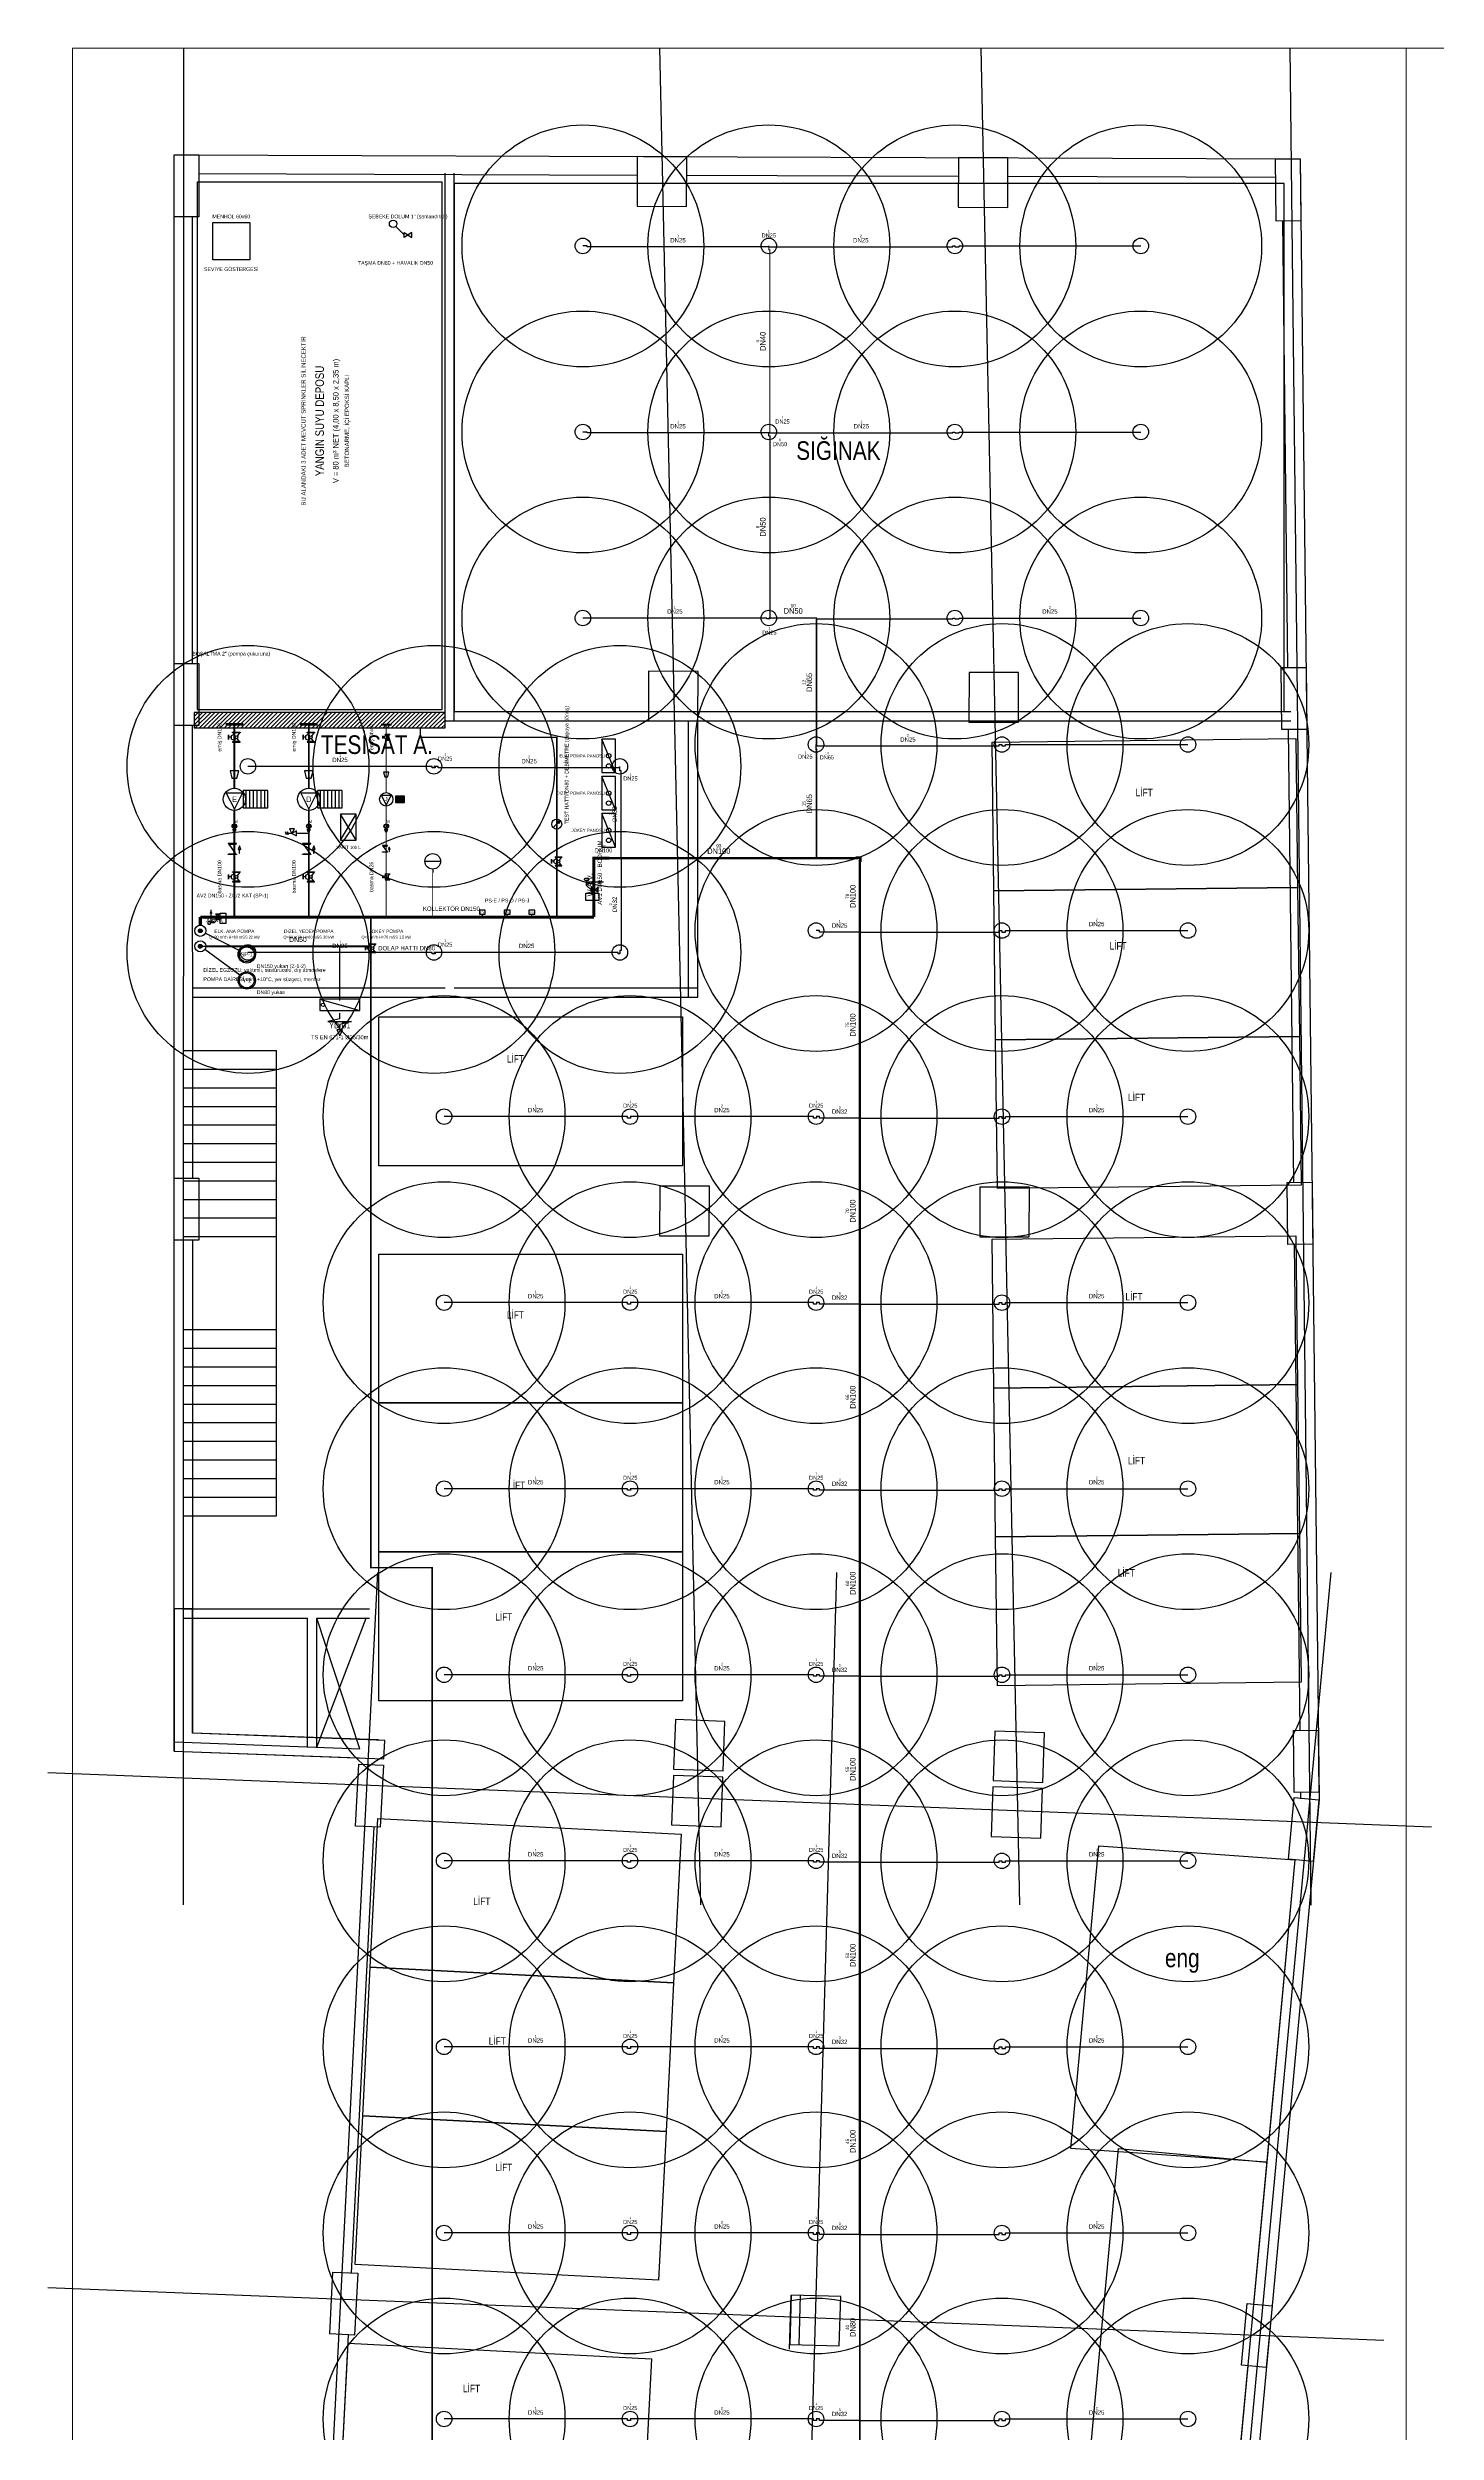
# Model space of a CAD drawing. Header units: centimetres. Extents: x 247996 to 315152, y -468471 to -440326.
# Drawn here: x 247999 to 250239, y -454493 to -450648 of the extents above; entities that cross this region are included whole.
import ezdxf
from ezdxf.enums import TextEntityAlignment as Align

# ---------------------------------------------------------------- set-up
doc = ezdxf.new("R2010")
doc.units = ezdxf.units.CM
doc.layers.add('SCOTT-ANTED', color=144, linetype='CONTINUOUS', lineweight=0)
for name, color, linetype in [('SCOTT-MIM-BODRUM-GUNCEL', 8, 'Continuous'), ('SCOTT-MTY-SPRINKLER', 15, 'Continuous'), ('SCOTT-MTY-SPRINKLER-BORU', 140, 'Continuous'), ('SCOTT-MTY-SPRINKLER-CAP', 141, 'Continuous'), ('SCOTT-MTY-SPRINKLER-KORUMA', 8, 'Continuous'), ('SCOTT-MTY-YANGIN-DEPO', 4, 'Continuous'), ('SCOTT-MTY-YANGIN-DOLAP', 1, 'Continuous'), ('SCOTT-MTY-YANGIN-DOLAP-BORU', 1, 'Continuous'), ('SCOTT-MTY-YANGIN-KOLON', 6, 'Continuous'), ('SCOTT-MTY-YANGIN-NOT', 1, 'Continuous'), ('SCOTT-MTY-YANGIN-POMPA', 30, 'Continuous'), ('SCOTT-MTY-YANGIN-TARAMA', 8, 'Continuous'), ('SCOTT-MTY-YANGIN-VANA', 1, 'Continuous')]:
    doc.layers.add(name, color=color, linetype=linetype)
doc.styles.add('ROTAS', font='arial.ttf')

# ---------------------------------------------------------------- blocks, each defined once
blk = doc.blocks.new('ASL-SPR-UP')
blk.add_circle((0, 0), 12.5)
blk = doc.blocks.new('Y-KOLON')
blk.add_hatch(color=7).paths.add_polyline_path([(3, 0), (2.8, 1.1), (2.1, 2.1), (1.1, 2.8), (0, 3), (-1.1, 2.8), (-2.1, 2.1), (-2.8, 1.1), (-3, 0), (-2.8, -1.1), (-2.1, -2.1), (-1.1, -2.8), (0, -3), (1.1, -2.8), (2.1, -2.1), (2.8, -1.1)])
for radius in [9, 3]:
    blk.add_circle((0, 0), radius)
blk = doc.blocks.new('ASL-YD-PLAN')
for p, q in [((-21.2, 7.3), (0, 12.3)), ((21.2, 7.3), (-21.2, 7.3)), ((0, 32.8), (-5, 22)), ((-5, 22), (5, 22)), ((5, 22), (0, 32.8)), ((0, 22), (0, 12.3)), ((0, 2.3), (21.2, 7.3)), ((0, 2.3), (0, -7.8)), ((36, -32.8), (-36, -12.8)), ((30, -22.8), (30, -22.8))]:
    blk.add_line(p, q)
for points in [[(-36, -12.8), (-36, -32.8), (36, -32.8), (36, -12.8), (-36, -12.8)], [(36, -32.8), (-36, -12.8), (-36, -32.8), (36, -32.8)]]:
    blk.add_lwpolyline(points)
blk.add_circle((30, -22.8), 3.25)
blk = doc.blocks.new('Y-SAMANDIRA')
blk.add_line((6, 0), (20, -14))
blk.add_lwpolyline([(-6, -4), (6, 4), (6, -4), (-6, 4)], close=True)
blk.add_circle((24, -18), 6)
blk = doc.blocks.new('Y-VORTEX')
for p, q in [((-14, 2), (14, 2)), ((-14, 0), (14, 0))]:
    blk.add_line(p, q)
blk = doc.blocks.new('ASL-OSY')
for p, q in [((-4.4, -4.6), (-17.1, 4.1)), ((-17.1, -20.2), (-17.1, 4.1)), ((-6.9, 12), (-10.8, -0.2)), ((-6.9, 12), (7.1, 12)), ((4.6, -4.5), (17.1, 4.1)), ((7.1, 12), (12.1, 0.7)), ((17.1, -20.2), (17.1, 4.1)), ((-17.1, -20.2), (-4.4, -11.4)), ((17.1, -20.2), (4.6, -11.5))]:
    blk.add_line(p, q)
for points in [[(-18.2, 7), (-20, 7), (-20, -23), (-18.2, -23), (-18.2, 7)], [(0.1, 23), (9.8, 23), (-9.1, 23), (0.1, 23)], [(0.1, 12), (0.1, 23)], [(18.2, 7), (20, 7), (20, -23), (18.2, -23), (18.2, 7)]]:
    blk.add_lwpolyline(points)
blk.add_circle((0.1, -8), 5.68)
blk = doc.blocks.new('Y-RED')
blk.add_lwpolyline([(-6, -7), (6, -4), (6, 4), (-6, 7)], close=True)
blk = doc.blocks.new('Y-POMPA')
blk.add_lwpolyline([(-10, -13), (16, 0), (-10, 13)], close=True)
blk.add_circle((0, 0), 18)
blk = doc.blocks.new('Y-MOTOR')
for p, q in [((-15, -14), (-15, 14)), ((-9, -14), (-9, 14)), ((-3, -14), (-3, 14)), ((3, -14), (3, 14)), ((9, -14), (9, 14)), ((15, -14), (15, 14))]:
    blk.add_line(p, q)
blk.add_lwpolyline([(-20, -14), (20, -14), (20, 14), (-20, 14)], close=True)
blk = doc.blocks.new('ASL-CEK')
for p, q in [((-17.1, -19.8), (-17.1, 4.5)), ((17.1, -19.8), (17.1, 4.5))]:
    blk.add_line(p, q)
for points in [[(-18.2, 7.4), (-20, 7.4), (-20, -22.6), (-18.2, -22.6), (-18.2, 7.4)], [(-17.1, -19.8), (17.1, 4.5)], [(-10.8, 17.8), (2.2, 13), (-0.3, 16.8), (14.7, 16.8), (14.7, 18.8), (-0.3, 18.8), (2.2, 22.6), (-10.8, 17.8)], [(18.2, 7.4), (20, 7.4), (20, -22.6), (18.2, -22.6), (18.2, 7.4)]]:
    blk.add_lwpolyline(points)
blk = doc.blocks.new('ASL-MANO')
for p, q in [((-9, 5), (-7, 5)), ((-8, 10), (-6, 9)), ((-8, 1), (-6, 2)), ((-4, 13), (-3, 11)), ((0, 12), (0, 14)), ((0, 6), (7, 9)), ((1, 4), (7, 9)), ((4, 11), (4, 13)), ((6, 9), (8, 10)), ((6, 2), (8, 1)), ((7, 5), (9, 5)), ((-7, -11), (-6, -10)), ((-7, -15), (-7, -11)), ((-7, -15), (-6, -16)), ((-6, -10), (6, -10)), ((-6, -16), (6, -16)), ((-6, -16), (6, -16)), ((-5, -21), (5, -21)), ((-4, -15), (-4, -11)), ((-4, -16), (4, -16)), ((-4, -21), (-4, -16)), ((-3, -10), (-3, -6)), ((3, -10), (3, -6)), ((4, -15), (4, -11)), ((4, -21), (4, -16)), ((6, -10), (7, -11)), ((6, -16), (7, -15)), ((7, -15), (7, -11))]:
    blk.add_line(p, q)
for points in [[(0, 6), (-1, 6), (-1, 6), (-1, 6), (-1, 6), (-1, 6), (-1, 5), (-1, 5), (-1, 5), (-1, 5), (-1, 4), (-1, 4), (0, 4), (0, 4), (0, 4), (0, 4), (1, 4), (1, 4)], [(-4, -11), (-5, -10), (-5, -10), (-5, -10), (-6, -10), (-6, -10)], [(-6, -16), (-6, -16), (-5, -16), (-5, -16), (-5, -15), (-4, -15)], [(4, -11), (2, -10), (0, -10), (-2, -10), (-4, -11)], [(-4, -15), (-2, -16), (0, -16), (2, -16), (4, -15)], [(6, -10), (6, -10), (5, -10), (5, -10), (5, -10), (4, -11)], [(4, -15), (5, -15), (5, -16), (5, -16), (6, -16), (6, -16)]]:
    blk.add_lwpolyline(points)
for radius in [11.5, 9.67, 0.534]:
    blk.add_circle((0, 5), radius)
at = {"style": 'ROTAS'}
blk.add_text('M', height=15.6, dxfattribs=at).set_placement((-1, 21))
blk = doc.blocks.new('Y-EMNIYET')
blk.add_line((0, 9), (0, 16))
for points in [[(-5, 0), (5, 0), (0, 9)], [(0, 9), (9, 4), (9, 14)]]:
    blk.add_lwpolyline(points, close=True)
blk.add_lwpolyline([(-3, 16), (3, 18), (-3, 20), (3, 22)])
blk = doc.blocks.new('Y-MTANK')
for p, q in [((-14, 0), (14, 0)), ((0, -14), (0, -20))]:
    blk.add_line(p, q)
blk.add_circle((0, 0), 14)
blk = doc.blocks.new('Y-PS')
blk.add_line((0, 0), (0, 6))
blk.add_lwpolyline([(-6, 6), (6, 6), (6, 14), (-6, 14)], close=True)
at = {"style": 'ROTAS'}
blk.add_text('PS', height=4, dxfattribs=at).set_placement((0, 10), align=Align.MIDDLE_CENTER)
blk = doc.blocks.new('Y-DEBI')
blk.add_line((-5, -5), (5, 5))
blk.add_lwpolyline([(5, 5), (1, 4), (4, 1)], close=True)
blk.add_circle((0, 0), 8)
blk = doc.blocks.new('ASL-WAV')
for p, q in [((-15, 13), (-6, 0)), ((-15, 13), (9, 13)), ((-3, 16), (22, 44)), ((0, 0), (9, 13)), ((22, 44), (45, 44)), ((45, 44), (45, -36)), ((45, 44), (53, 44)), ((-15, -21), (-7, -9)), ((-15, -21), (9, -21)), ((0, -9), (9, -21)), ((38, -29), (45, -44)), ((52, -29), (45, -44)), ((45, -44), (45, -57))]:
    blk.add_line(p, q)
for points in [[(-67, 49), (-24, 49), (-24, -30), (-67, -30), (-67, 49)], [(12, 14), (12, 16), (-18, 16), (-18, 14), (12, 14)], [(57, 57), (63, 57), (67, 53), (67, 35), (63, 31), (57, 31), (53, 35), (53, 53), (57, 57)], [(12, -22), (12, -24), (-18, -24), (-18, -22), (12, -22)]]:
    blk.add_lwpolyline(points)
for centre, radius in [((-3, -4), 5.68), ((37, 36), 8)]:
    blk.add_circle(centre, radius)
at = {"style": 'ROTAS'}
blk.add_text('W.A.V.', height=32, dxfattribs=at).set_placement((-43, 8))
blk = doc.blocks.new('Y-PANO')
blk.add_lwpolyline([(-30, 0), (30, 0), (30, 25), (-30, 25)], close=True)
blk.add_lwpolyline([(-30, 0), (30, 25)])
for centre in [(-18, 12.5), (0, 12.5)]:
    blk.add_circle(centre, 4)
blk = doc.blocks.new('Y-YAKIT')
for p, q in [((-30, -18), (30, 18)), ((-30, 18), (30, -18))]:
    blk.add_line(p, q)
blk.add_lwpolyline([(-30, -18), (30, -18), (30, 18), (-30, 18)], close=True)

msp = doc.modelspace()

# ---------------------------------------------------------------- hatches: boundary and pattern name
at = {"layer": 'SCOTT-MTY-YANGIN-TARAMA'}
h = msp.add_hatch(dxfattribs=at)
h.set_pattern_fill('ANSI31', scale=1.5)
h.paths.add_polyline_path([(248235, -451745), (248640, -451745), (248640, -451720), (248235, -451720)])

# ---------------------------------------------------------------- linework, layer by layer
at = {"layer": 'SCOTT-ANTED'}
for p, q in [((248038.8, -450649.1), (248038.8, -458149.1)), ((276712.4, -450649.1), (248038.8, -450649.1)), ((250190.3, -450649.1), (250190.3, -458149.1))]:
    msp.add_line(p, q, dxfattribs=at)
at = {"layer": 'SCOTT-MIM-BODRUM-GUNCEL'}
for p, q in [((248217.7, -450648.1), (248217.6, -453642.8)), ((248986, -450648.1), (249051.8, -453642.8)), ((249504.2, -450648.1), (249566.7, -453642.8)), ((250002.4, -450648.3), (250036.7, -453643)), ((248639.8, -451733.5), (248639.8, -450850.2)), ((248654.8, -451733.5), (248654.8, -450850.3)), ((248639.8, -451733.5), (250004.4, -451733.5)), ((248654.8, -451718.5), (250004.3, -451718.5)), ((249032.8, -452179.1), (249032.8, -451733.8)), ((249047.8, -452179.1), (249047.8, -451733.8)), ((248232.9, -452163.9), (248639.8, -452163.9)), ((248654.8, -452163.9), (249047.8, -452164.1)), ((248232.9, -452178.9), (248654.8, -452178.9)), ((248654.8, -452178.9), (249047.8, -452179.1)), ((248217.9, -452265.1), (248367.9, -452265.1)), ((248367.9, -453015.1), (248367.9, -452265.1)), ((248217.9, -452295.1), (248367.9, -452295.1)), ((248217.9, -452325.1), (248367.9, -452325.1)), ((248217.9, -452355.1), (248367.9, -452355.1)), ((248217.9, -452385.1), (248367.9, -452385.1)), ((248217.9, -452415.1), (248367.9, -452415.1)), ((248217.9, -452415.1), (248367.9, -452415.1)), ((248217.9, -452445.1), (248367.9, -452445.1)), ((248217.9, -452475.1), (248367.9, -452475.1)), ((248217.9, -452505.1), (248367.9, -452505.1)), ((248217.9, -452535.1), (248367.9, -452535.1)), ((248217.9, -452565.1), (248367.9, -452565.1)), ((248217.9, -452715.1), (248367.9, -452715.1)), ((248217.9, -452745.1), (248367.9, -452745.1)), ((248217.9, -452775.1), (248367.9, -452775.1)), ((248217.9, -452805.1), (248367.9, -452805.1)), ((248217.9, -452835.1), (248367.9, -452835.1)), ((248217.9, -452865.1), (248367.9, -452865.1)), ((248217.9, -452865.1), (248367.9, -452865.1)), ((248217.9, -452895.1), (248367.9, -452895.1)), ((248217.9, -452925.1), (248367.9, -452925.1)), ((248217.9, -452955.1), (248367.9, -452955.1)), ((248217.9, -452985.1), (248367.9, -452985.1)), ((248217.9, -453015.1), (248367.9, -453015.1)), ((248320.5, -457259.7), (248531.2, -453106.9)), ((249271.6, -453106.9), (249145.2, -457519.8)), ((250068.7, -453106.9), (249644, -457677.1)), ((248217.9, -453165.1), (248517.9, -453165.1)), ((248528.3, -453165.1), (248528.6, -453165.1)), ((248217.9, -453180.1), (248417.9, -453180.1)), ((248417.9, -453387.7), (248417.9, -453180.1)), ((248432.9, -453388.3), (248432.9, -453180.1)), ((248432.9, -453180.1), (248517.9, -453180.1)), ((248432.9, -453388.3), (248512.8, -453180.1)), ((248502.1, -453390.8), (248432.9, -453180.1)), ((248202.9, -453395), (248501.3, -453405.7)), ((248203.5, -453380), (248502.1, -453390.8)), ((247998.8, -453429), (250231.4, -453516.7)), ((247998.8, -454259.6), (250154.5, -454344.3)), ((249195.7, -454359.2), (249198.2, -454271.7)), ((249210.9, -454352.1), (249213.2, -454272.1))]:
    msp.add_line(p, q, dxfattribs=at)
for points in [[(248202.6, -450821), (250019.4, -450827.1), (250049.9, -453472.8), (249626.9, -458027.1), (249334.1, -457935.8), (249381.3, -457427), (248314, -457094.2)], [(248202.7, -453394.9), (248202.6, -450821)], [(248202.6, -450821), (248242.6, -450821), (248242.6, -450921), (248202.6, -450921), (248202.6, -450821)], [(248949.9, -450823.6), (248949.6, -450903.6), (249029.6, -450903.9), (249029.9, -450823.9), (248949.9, -450823.6)], [(248242.6, -450851.1), (248949.8, -450853.5)], [(249029.8, -450853.8), (249467.8, -450855.3)], [(249467.9, -450825.4), (249467.6, -450905.4), (249547.6, -450905.6), (249547.9, -450825.6), (249467.9, -450825.4)], [(249547.8, -450855.5), (249979.7, -450857)], [(249979.4, -450827.7), (250019.4, -450827.2), (250020.6, -450927.2), (249980.6, -450927.7), (249979.4, -450827.7)], [(248654.8, -451718.5), (249993.7, -451718.5), (249993.7, -450867.1), (248654.8, -450867.1), (248654.8, -451718.5)], [(248232.6, -451641), (248232.6, -450921)], [(249990.6, -450927.6), (249998.8, -451647.6)], [(248202.6, -451641), (248242.6, -451641), (248242.6, -451741), (248202.6, -451741), (248202.6, -451641)], [(248968.1, -451653.5), (248967.8, -451733.5), (249047.8, -451733.8), (249048.1, -451653.8), (248968.1, -451653.5)], [(249485.2, -451655.4), (249484.9, -451735.4), (249564.9, -451735.7), (249565.2, -451655.7), (249485.2, -451655.4)], [(249988.8, -451647.7), (250028.8, -451647.3), (250029.9, -451747.3), (249989.9, -451747.7), (249988.8, -451647.7)], [(248232.7, -452470.9), (248232.6, -451741)], [(250012.5, -451762.2), (250015.3, -452002.2), (249525.3, -452007.8), (249522.6, -451767.9), (250012.5, -451762.2)], [(250000, -451747.6), (250008.4, -452477.5)], [(250015.3, -452002.2), (250018, -452242.2), (249528.1, -452247.8), (249525.3, -452007.8), (250015.3, -452002.2)], [(249022.9, -452210.8), (249022.9, -452450.8), (248532.9, -452450.8), (248532.9, -452210.8), (249022.9, -452210.8)], [(250018, -452242.2), (250020.8, -452482.2), (249530.8, -452487.8), (249528.1, -452247.8), (250018, -452242.2)], [(248202.6, -452470.9), (248242.6, -452470.9), (248242.6, -452570.9), (248202.6, -452570.9), (248202.6, -452470.9)], [(249998.5, -452477.6), (250038.5, -452477.2), (250039.6, -452577.2), (249999.6, -452577.6), (249998.5, -452477.6)], [(248986.3, -452483.6), (248986, -452563.6), (249066, -452563.9), (249066.3, -452483.9), (248986.3, -452483.6)], [(249502.6, -452485.4), (249502.3, -452565.4), (249582.3, -452565.6), (249582.6, -452485.6), (249502.6, -452485.4)], [(248532.6, -453377.1), (248532.7, -453376.7), (248232.7, -453365.9), (248232.7, -452570.9)], [(249022.9, -452593.4), (249022.9, -452833.4), (248532.9, -452833.4), (248532.9, -452593.4), (249022.9, -452593.4)], [(250012.5, -452563.8), (250015.3, -452803.7), (249525.3, -452809.4), (249522.6, -452569.4), (250012.5, -452563.8)], [(250009.5, -452577.5), (250018.6, -453361.4)], [(250015.3, -452803.7), (250018, -453043.7), (249528.1, -453049.4), (249525.3, -452809.4), (250015.3, -452803.7)], [(249022.9, -452833.4), (249022.9, -453073.4), (248532.9, -453073.4), (248532.9, -452833.4), (249022.9, -452833.4)], [(250018, -453043.7), (250020.8, -453283.7), (249530.8, -453289.4), (249528.1, -453049.4), (250018, -453043.7)], [(249022.9, -453073.4), (249022.9, -453313.4), (248532.9, -453313.4), (248532.9, -453073.4), (249022.9, -453073.4)], [(248542.5, -453377.4), (248232.6, -453366), (248232.6, -453165.1), (248202.6, -453165.1), (248202.6, -453394.9), (248541, -453407.4), (248542.5, -453377.4)], [(249011.4, -453343.8), (249008.5, -453423.8), (249088.5, -453426.6), (249091.4, -453346.7), (249011.4, -453343.8)], [(249527, -453362.3), (249524.1, -453442.2), (249604.1, -453445.1), (249606.9, -453365.1), (249527, -453362.3)], [(250008.4, -453361.5), (250048.4, -453361), (250049.6, -453461), (250009.6, -453461.5), (250008.4, -453361.5)], [(248500.5, -453415.6), (248540.5, -453417.6), (248535.4, -453517.5), (248495.5, -453515.5), (248500.5, -453415.6)], [(249008.2, -453433.8), (249005.3, -453513.7), (249085.3, -453516.6), (249088.1, -453436.6), (249008.2, -453433.8)], [(249523.8, -453452.2), (249520.9, -453532.2), (249600.9, -453535), (249603.7, -453455.1), (249523.8, -453452.2)], [(250009.9, -453469.3), (250049.7, -453473), (250040.5, -453572.5), (250000.6, -453568.8), (250009.9, -453469.3)], [(250019.7, -453461.4), (250019.8, -453471.6)], [(249020.6, -453528.4), (249008.5, -453768.1), (248519.1, -453743.3), (248531.3, -453503.6), (249020.6, -453528.4)], [(248489.1, -454236.2), (248525.6, -453517)], [(249694.6, -453547.6), (250010.7, -453569.8), (249965.4, -454057.7), (249649.3, -454035.5), (249694.6, -453547.6)], [(250010.7, -453569.8), (249944.2, -454286.2)], [(249008.5, -453768.1), (248996.4, -454007.8), (248507, -453983), (248519.1, -453743.3), (249008.5, -453768.1)], [(248996.4, -454007.8), (248984.2, -454247.5), (248494.9, -454222.7), (248507, -453983), (248996.4, -454007.8)], [(249726.4, -454035.5), (249965.4, -454057.7), (249920.1, -454545.6), (249681.1, -454523.4), (249726.4, -454035.5)], [(248459, -454234.6), (248498.9, -454236.7), (248493.9, -454336.5), (248453.9, -454334.5), (248459, -454234.6)], [(249198.2, -454271.7), (249195.9, -454351.6), (249275.9, -454353.9), (249278.2, -454274), (249198.2, -454271.7)], [(249934.1, -454285.2), (249973.9, -454288.9), (249964.6, -454388.5), (249924.8, -454384.8), (249934.1, -454285.2)], [(248447.1, -455065.2), (248484.1, -454336)], [(248972.8, -454374.4), (248960.6, -454614.1), (248471.2, -454589.3), (248483.4, -454349.6), (248972.8, -454374.4)], [(249934.9, -454385.7), (249867.3, -455113.9)]]:
    msp.add_lwpolyline(points, dxfattribs=at)
at = {"layer": 'SCOTT-MTY-SPRINKLER-BORU'}
for points in [[(249162.1, -450969), (248869, -450969), (248869, -450967.8), (248862.1, -450967.8)], [(249162.1, -450969), (249459, -450969), (249459, -450967.8), (249462.1, -450967.8), (249462.1, -450969), (249469, -450969), (249469, -450967.8), (249762.1, -450967.8)], [(249162.1, -450969), (249162.1, -450967.8)], [(249162.1, -451269), (248869, -451269), (248869, -451267.8), (248862.1, -451267.8)], [(249162.1, -451269), (249162.1, -451267.8)], [(249164, -451269), (249459, -451269), (249459, -451267.8), (249462.1, -451267.8), (249462.1, -451269), (249469, -451269), (249469, -451267.8), (249762.1, -451267.8)], [(249164, -451567.8), (249164, -451569), (249159, -451569), (249159, -451567.8), (248862.1, -451567.8)], [(249164, -451567.8), (249162.1, -451567.8)], [(249239, -451569), (249459, -451569), (249459, -451567.8), (249462.1, -451567.8), (249462.1, -451569), (249469, -451569), (249469, -451567.8), (249762.1, -451567.8)], [(249238.3, -451774), (249238.3, -451771.6)], [(249239, -451774), (249534, -451774), (249534, -451771.6), (249538.3, -451771.6), (249538.3, -451774), (249544, -451774), (249544, -451771.6), (249838.3, -451771.6)], [(248624, -451806.9), (248624, -451809), (248619, -451809), (248619, -451806.9), (248321.9, -451806.9)], [(248624, -451806.9), (248621.9, -451806.9)], [(248921.9, -451809), (248629, -451809), (248629, -451806.9), (248624, -451806.9)], [(248921.9, -451809), (248921.9, -451806.9)], [(248924, -451955), (248924, -451954), (248924, -451814), (248921.9, -451814), (248921.9, -451809)], [(248924, -451955), (248924, -452104), (248921.9, -452104), (248921.9, -452106.9)], [(249309, -452074), (249244, -452074), (249244, -452071.6), (249238.3, -452071.6)], [(249309, -452074), (249534, -452074), (249534, -452071.6), (249538.3, -452071.6), (249538.3, -452074), (249544, -452074), (249544, -452071.6), (249838.3, -452071.6)], [(248624, -452106.9), (248624, -452109), (248619, -452109), (248619, -452106.9), (248321.9, -452106.9)], [(248624, -452106.9), (248621.9, -452106.9)], [(248921.9, -452106.9), (248921.9, -452109), (248919, -452109), (248919, -452106.9), (248624, -452106.9)], [(248939, -452371.6), (248939, -452374), (248934, -452374), (248934, -452371.6), (248638.3, -452371.6)], [(248939, -452371.6), (248938.3, -452371.6)], [(249239, -452371.6), (249239, -452374), (249234, -452374), (249234, -452371.6), (248939, -452371.6)], [(249239, -452371.6), (249238.3, -452371.6)], [(249309, -452374), (249244, -452374), (249244, -452371.6), (249239, -452371.6)], [(249309, -452374), (249534, -452374), (249534, -452371.6), (249538.3, -452371.6), (249538.3, -452374), (249544, -452374), (249544, -452371.6), (249838.3, -452371.6)], [(248939, -452671.6), (248939, -452674), (248934, -452674), (248934, -452671.6), (248638.3, -452671.6)], [(248939, -452671.6), (248938.3, -452671.6)], [(249239, -452671.6), (249239, -452674), (249234, -452674), (249234, -452671.6), (248939, -452671.6)], [(249239, -452671.6), (249238.3, -452671.6)], [(249309, -452674), (249244, -452674), (249244, -452671.6), (249239, -452671.6)], [(249309, -452674), (249534, -452674), (249534, -452671.6), (249538.3, -452671.6), (249538.3, -452674), (249544, -452674), (249544, -452671.6), (249838.3, -452671.6)], [(248939, -452971.6), (248939, -452974), (248934, -452974), (248934, -452971.6), (248638.3, -452971.6)], [(248939, -452971.6), (248938.3, -452971.6)], [(249239, -452971.6), (249239, -452974), (249234, -452974), (249234, -452971.6), (248939, -452971.6)], [(249239, -452971.6), (249238.3, -452971.6)], [(249309, -452974), (249244, -452974), (249244, -452971.6), (249239, -452971.6)], [(249309, -452974), (249534, -452974), (249534, -452971.6), (249538.3, -452971.6), (249538.3, -452974), (249544, -452974), (249544, -452971.6), (249838.3, -452971.6)], [(248939, -453271.6), (248939, -453274), (248934, -453274), (248934, -453271.6), (248638.3, -453271.6)], [(248939, -453271.6), (248938.3, -453271.6)], [(249239, -453271.6), (249239, -453274), (249234, -453274), (249234, -453271.6), (248939, -453271.6)], [(249239, -453271.6), (249238.3, -453271.6)], [(249309, -453274), (249244, -453274), (249244, -453271.6), (249239, -453271.6)], [(249309, -453274), (249534, -453274), (249534, -453271.6), (249538.3, -453271.6), (249538.3, -453274), (249544, -453274), (249544, -453271.6), (249838.3, -453271.6)], [(248939, -453571.6), (248939, -453574), (248934, -453574), (248934, -453571.6), (248638.3, -453571.6)], [(248939, -453571.6), (248938.3, -453571.6)], [(249239, -453571.6), (249239, -453574), (249234, -453574), (249234, -453571.6), (248939, -453571.6)], [(249239, -453571.6), (249238.3, -453571.6)], [(249309, -453574), (249244, -453574), (249244, -453571.6), (249239, -453571.6)], [(249309, -453574), (249534, -453574), (249534, -453571.6), (249538.3, -453571.6), (249538.3, -453574), (249544, -453574), (249544, -453571.6), (249838.3, -453571.6)], [(248939, -453871.6), (248939, -453874), (248934, -453874), (248934, -453871.6), (248638.3, -453871.6)], [(248939, -453871.6), (248938.3, -453871.6)], [(249239, -453871.6), (249239, -453874), (249234, -453874), (249234, -453871.6), (248939, -453871.6)], [(249239, -453871.6), (249238.3, -453871.6)], [(249309, -453874), (249244, -453874), (249244, -453871.6), (249239, -453871.6)], [(249309, -453874), (249534, -453874), (249534, -453871.6), (249538.3, -453871.6), (249538.3, -453874), (249544, -453874), (249544, -453871.6), (249838.3, -453871.6)], [(248939, -454171.6), (248939, -454174), (248934, -454174), (248934, -454171.6), (248638.3, -454171.6)], [(248939, -454171.6), (248938.3, -454171.6)], [(249239, -454171.6), (249239, -454174), (249234, -454174), (249234, -454171.6), (248939, -454171.6)], [(249239, -454171.6), (249238.3, -454171.6)], [(249309, -454174), (249244, -454174), (249244, -454171.6), (249239, -454171.6)], [(249309, -454174), (249534, -454174), (249534, -454171.6), (249538.3, -454171.6), (249538.3, -454174), (249544, -454174), (249544, -454171.6), (249838.3, -454171.6)], [(248939, -454471.6), (248939, -454474), (248934, -454474), (248934, -454471.6), (248638.3, -454471.6)], [(248939, -454471.6), (248938.3, -454471.6)], [(249239, -454471.6), (249239, -454474), (249234, -454474), (249234, -454471.6), (248939, -454471.6)], [(249239, -454471.6), (249238.3, -454471.6)], [(249309, -454474), (249244, -454474), (249244, -454471.6), (249239, -454471.6)], [(249309, -454474), (249534, -454474), (249534, -454471.6), (249538.3, -454471.6), (249538.3, -454474), (249544, -454474), (249544, -454471.6), (249838.3, -454471.6)]]:
    msp.add_lwpolyline(points, dxfattribs=at)
for points, const_width in [([(249164, -451269), (249164, -450974), (249162.1, -450974), (249162.1, -450969)], 1.5), ([(249164, -451567.8), (249164, -451274), (249162.1, -451274), (249162.1, -451269)], 2), ([(249162.1, -451269), (249164, -451269)], 2), ([(249239, -451569), (249239, -451567.8), (249164, -451567.8)], 2), ([(249239, -451774), (249239, -451569)], 2.5), ([(249239, -451955), (249239, -451779), (249238.3, -451779), (249238.3, -451774)], 2.5), ([(249238.3, -451774), (249239, -451774)], 2.5), ([(248880, -452050), (248880, -451955), (248905, -451955)], 5), ([(248905, -451955), (248924, -451955)], 4), ([(248924, -451955), (249239, -451955)], 4), ([(249239, -451955), (249304, -451955), (249304, -451954), (249310, -451954), (249310, -451955), (249310, -451959), (249309, -451959), (249309, -452074)], 4), ([(248245, -452050), (248245, -452063)], 5), ([(249309, -452074), (249309, -452374)], 4), ([(249309, -452374), (249309, -452674)], 4), ([(249309, -452674), (249309, -452974)], 4), ([(249309, -452974), (249309, -453274)], 4), ([(249309, -453274), (249309, -453574)], 4), ([(249309, -453574), (249309, -453874)], 4), ([(249309, -453874), (249309, -454174)], 4), ([(249309, -454174), (249309, -454474)], 3), ([(249309, -454474), (249309, -454774)], 3)]:
    msp.add_lwpolyline(points, dxfattribs=dict(at, const_width=const_width))
at = {"layer": 'SCOTT-MTY-SPRINKLER-KORUMA'}
for centre in [(248862.2, -450967.7), (249162.2, -450967.7), (249462.2, -450967.7), (249762.2, -450967.7), (248862.2, -451267.7), (249162.2, -451267.7), (249462.2, -451267.7), (249762.2, -451267.7), (248862.2, -451567.7), (249162.2, -451567.7), (249462.2, -451567.7), (249762.2, -451567.7), (249238.3, -451771.6), (249538.3, -451771.6), (249838.3, -451771.6), (248321.9, -451806.9), (248621.9, -451806.9), (248921.9, -451806.9), (249238.3, -452071.6), (249538.3, -452071.6), (249838.3, -452071.6), (248321.9, -452106.9), (248621.9, -452106.9), (248921.9, -452106.9), (248638.3, -452371.6), (248938.3, -452371.6), (249238.3, -452371.6), (249538.3, -452371.6), (249838.3, -452371.6), (248638.3, -452671.6), (248938.3, -452671.6), (249238.3, -452671.6), (249538.3, -452671.6), (249838.3, -452671.6), (248638.3, -452971.6), (248938.3, -452971.6), (249238.3, -452971.6), (249538.3, -452971.6), (249838.3, -452971.6), (248638.3, -453271.6), (248938.3, -453271.6), (249238.3, -453271.6), (249538.3, -453271.6), (249838.3, -453271.6), (248638.3, -453571.6), (248938.3, -453571.6), (249238.3, -453571.6), (249538.3, -453571.6), (249838.3, -453571.6), (248638.3, -453871.6), (248938.3, -453871.6), (249238.3, -453871.6), (249538.3, -453871.6), (249838.3, -453871.6), (248638.3, -454171.6), (248938.3, -454171.6), (249238.3, -454171.6), (249538.3, -454171.6), (249838.3, -454171.6), (248638.3, -454471.6), (248938.3, -454471.6), (249238.3, -454471.6), (249538.3, -454471.6), (249838.3, -454471.6)]:
    msp.add_circle(centre, 195, dxfattribs=at)
at = {"layer": 'SCOTT-MTY-YANGIN-DEPO'}
for points in [[(248240, -451715), (248635, -451715), (248635, -450865), (248240, -450865)], [(248265, -450930), (248325, -450930), (248325, -450990), (248265, -450990)], [(248235, -451745), (248640, -451745), (248640, -451720), (248235, -451720)]]:
    msp.add_lwpolyline(points, close=True, dxfattribs=at)
at = {"layer": 'SCOTT-MTY-YANGIN-DOLAP-BORU'}
for points, const_width in [([(248520, -452050), (248520, -452097), (248254, -452097)], 3), ([(248245, -452097), (248470, -452097), (248470, -452184.9)], 2), ([(248520, -452097), (248520, -453099), (248519, -453099), (248619, -453099), (248619, -456214), (248549, -456214), (248549, -456212), (248545, -456212)], 2.5)]:
    msp.add_lwpolyline(points, dxfattribs=dict(at, const_width=const_width))
at = {"layer": 'SCOTT-MTY-YANGIN-KOLON'}
for p, q in [((248307.5, -452103.7), (248253, -452076.1)), ((248308.7, -452143.7), (248252.3, -452102.3))]:
    msp.add_line(p, q, dxfattribs=at)
for centre, radius in [((248320, -452110), 14), ((248320, -452110), 12), ((248320, -452152), 14), ((248320, -452152), 12)]:
    msp.add_circle(centre, radius, dxfattribs=at)
at = {"layer": 'SCOTT-MTY-YANGIN-POMPA'}
msp.add_line((248420, -451915), (248400, -451915), dxfattribs=at)
for points, const_width in [([(248300, -451740), (248300, -451842)], 3), ([(248420, -451740), (248420, -451842)], 3), ([(248545, -451740), (248545, -451849)], 1.5), ([(248820, -452050), (248820, -451760), (248600, -451760), (248600, -451745)], 2.5), ([(248300, -451878), (248300, -452050)], 3), ([(248420, -451878), (248420, -452050)], 3), ([(248545, -451871), (248545, -452050)], 1.5), ([(248620, -451978), (248620, -452050)], 1), ([(248245, -452050), (248880, -452050)], 5)]:
    msp.add_lwpolyline(points, dxfattribs=dict(at, const_width=const_width))

# ---------------------------------------------------------------- block references
at = {"layer": 'SCOTT-MTY-SPRINKLER'}
for p in [(248862.2, -450967.7), (249162.2, -450967.7), (249462.2, -450967.7), (249762.2, -450967.7), (248862.2, -451267.7), (249162.2, -451267.7), (249462.2, -451267.7), (249762.2, -451267.7), (248862.2, -451567.7), (249162.2, -451567.7), (249462.2, -451567.7), (249762.2, -451567.7), (249238.3, -451771.6), (249538.3, -451771.6), (249838.3, -451771.6), (248321.9, -451806.9), (248621.9, -451806.9), (248921.9, -451806.9), (249238.3, -452071.6), (249538.3, -452071.6), (249838.3, -452071.6), (248321.9, -452106.9), (248621.9, -452106.9), (248921.9, -452106.9), (248638.3, -452371.6), (248938.3, -452371.6), (249238.3, -452371.6), (249538.3, -452371.6), (249838.3, -452371.6), (248638.3, -452671.6), (248938.3, -452671.6), (249238.3, -452671.6), (249538.3, -452671.6), (249838.3, -452671.6), (248638.3, -452971.6), (248938.3, -452971.6), (249238.3, -452971.6), (249538.3, -452971.6), (249838.3, -452971.6), (248638.3, -453271.6), (248938.3, -453271.6), (249238.3, -453271.6), (249538.3, -453271.6), (249838.3, -453271.6), (248638.3, -453571.6), (248938.3, -453571.6), (249238.3, -453571.6), (249538.3, -453571.6), (249838.3, -453571.6), (248638.3, -453871.6), (248938.3, -453871.6), (249238.3, -453871.6), (249538.3, -453871.6), (249838.3, -453871.6), (248638.3, -454171.6), (248938.3, -454171.6), (249238.3, -454171.6), (249538.3, -454171.6), (249838.3, -454171.6), (248638.3, -454471.6), (248938.3, -454471.6), (249238.3, -454471.6), (249538.3, -454471.6), (249838.3, -454471.6)]:
    msp.add_blockref('ASL-SPR-UP', p, dxfattribs=at)
at = {"layer": 'SCOTT-MTY-YANGIN-DEPO', "rotation": 180}
msp.add_blockref('Y-SAMANDIRA', (248580, -450950), dxfattribs=at)
at = {"layer": 'SCOTT-MTY-YANGIN-DOLAP', "xscale": 0.9, "yscale": 0.9, "rotation": 180}
msp.add_blockref('ASL-YD-PLAN', (248470, -452211.9), dxfattribs=at)
at = {"layer": 'SCOTT-MTY-YANGIN-KOLON'}
for p in [(248245, -452072), (248245, -452097)]:
    msp.add_blockref('Y-KOLON', p, dxfattribs=at)
at = {"layer": 'SCOTT-MTY-YANGIN-POMPA'}
for name, p in [('Y-VORTEX', (248300, -451740)), ('Y-VORTEX', (248420, -451740)), ('Y-MOTOR', (248334, -451860)), ('Y-MOTOR', (248454, -451860)), ('Y-DEBI', (248820, -451900))]:
    msp.add_blockref(name, p, dxfattribs=at)
for name, p, xscale, yscale in [('Y-VORTEX', (248545, -451740), 0.6, 0.6), ('Y-MOTOR', (248567, -451860), 0.36, 0.36), ('Y-MTANK', (248620, -451960), 0.9, 0.9)]:
    msp.add_blockref(name, p, dxfattribs=dict(at, xscale=xscale, yscale=yscale))
for name, p, xscale, yscale, rotation in [('Y-PANO', (248915, -451790), 0.9, 0.9, 90), ('Y-PANO', (248915, -451850), 0.9, 0.9, 90), ('Y-POMPA', (248545, -451860), 0.6, 0.6, -90), ('Y-YAKIT', (248484, -451905), 0.7, 0.7, 90), ('Y-PANO', (248915, -451910), 0.9, 0.9, 90)]:
    msp.add_blockref(name, p, dxfattribs=dict(at, xscale=xscale, yscale=yscale, rotation=rotation))
at = {"layer": 'SCOTT-MTY-YANGIN-POMPA', "rotation": -90}
for p in [(248300, -451860), (248420, -451860)]:
    msp.add_blockref('Y-POMPA', p, dxfattribs=at)
at = {"layer": 'SCOTT-MTY-YANGIN-VANA'}
for name, p, xscale, yscale, rotation in [('ASL-OSY', (248300, -451760), 0.405, 0.405, 90), ('ASL-OSY', (248420, -451760), 0.405, 0.405, 90), ('ASL-OSY', (248545, -451760), 0.24300000000000002, 0.24300000000000002, 90), ('Y-RED', (248545, -451820), 0.6, 0.6, -90), ('ASL-CEK', (248300, -451940), 0.45, 0.45, -90), ('Y-EMNIYET', (248400, -451915), 0.8, 0.8, 90), ('ASL-CEK', (248420, -451940), 0.45, 0.45, -90), ('ASL-CEK', (248545, -451940), 0.27, 0.27, -90), ('ASL-OSY', (248300, -451985), 0.405, 0.405, 90), ('ASL-OSY', (248420, -451985), 0.405, 0.405, 90), ('ASL-OSY', (248820, -451960), 0.36000000000000004, 0.36000000000000004, 90), ('ASL-OSY', (248545, -451985), 0.24300000000000002, 0.24300000000000002, 90), ('ASL-WAV', (248880, -452005), 0.27, 0.27, 90), ('ASL-WAV', (248272, -452050), 0.21, 0.21, 180), ('ASL-OSY', (248520, -452100), 0.36000000000000004, 0.36000000000000004, 90)]:
    msp.add_blockref(name, p, dxfattribs=dict(at, xscale=xscale, yscale=yscale, rotation=rotation))
at = {"layer": 'SCOTT-MTY-YANGIN-VANA', "rotation": -90}
for p in [(248300, -451820), (248420, -451820)]:
    msp.add_blockref('Y-RED', p, dxfattribs=at)
at = {"layer": 'SCOTT-MTY-YANGIN-VANA'}
for name, p, xscale, yscale in [('ASL-MANO', (248300, -451905), 0.32000000000000006, 0.32000000000000006), ('ASL-MANO', (248420, -451905), 0.32000000000000006, 0.32000000000000006), ('ASL-MANO', (248545, -451905), 0.32000000000000006, 0.32000000000000006), ('Y-PS', (248700, -452050), 0.8, 0.8), ('Y-PS', (248740, -452050), 0.8, 0.8), ('Y-PS', (248780, -452050), 0.8, 0.8)]:
    msp.add_blockref(name, p, dxfattribs=dict(at, xscale=xscale, yscale=yscale))

# ---------------------------------------------------------------- texts
at = {"layer": 'SCOTT-MIM-BODRUM-GUNCEL', "style": 'ROTAS', "width": 0.8}
for s, height, p in [('SIĞINAK', 30, (249206.4, -451321.7)), ('TESİSAT A.', 30, (248439.6, -451795.9)), ('LİFT', 12, (249753.9, -451858.6)), ('LİFT', 12, (249711.8, -452105.8)), ('LİFT', 12, (248739.6, -452288.1)), ('LİFT', 12, (249741.6, -452350.3)), ('LİFT', 12, (249737.5, -452671.7)), ('LİFT', 12, (248739.6, -452701)), ('LİFT', 12, (249741.6, -452935.9)), ('LİFT', 12, (248741.7, -452975.7)), ('LİFT', 12, (249725, -453116.9)), ('LİFT', 12, (248720.8, -453187.9)), ('LİFT', 12, (248685.4, -453646.5)), ('eng', 30, (249801.2, -453752.2)), ('LİFT', 12, (248710.4, -453871.7)), ('LİFT', 12, (248720.8, -454075.6)), ('LİFT', 12, (248668.8, -454432.1))]:
    msp.add_text(s, height=height, dxfattribs=at).set_placement(p, align=Align.BOTTOM_LEFT)
at = {"layer": 'SCOTT-MTY-SPRINKLER-CAP', "style": 'ROTAS', "width": 0.8}
for s, height, p in [('DN25', 7, (249015.6, -450958.5)), ('1', 4.2, (249015.6, -450951.8)), ('DN25', 6.5, (249162.1, -450950.8)), ('1', 3.9, (249162.1, -450944)), ('DN25', 7, (249310.6, -450958.5)), ('2', 4.2, (249310.6, -450951.8)), ('DN25', 6.5, (249184.3, -451250.8)), ('1', 3.9, (249184.3, -451244)), ('DN25', 7, (249015.6, -451258.5)), ('1', 4.2, (249015.6, -451251.8)), ('DN50', 6.5, (249180.2, -451287.4)), ('6', 3.9, (249180.2, -451280.6)), ('DN25', 7, (249311.5, -451258.5)), ('2', 4.2, (249311.5, -451251.8)), ('DN25', 7, (249010.6, -451557.2)), ('1', 4.2, (249010.6, -451550.6)), ('DN50', 9, (249201.5, -451556.2)), ('10', 5.4, (249201.5, -451547.7)), ('DN25', 7, (249615.6, -451557.2)), ('2', 4.2, (249615.6, -451550.6)), ('DN25', 6.5, (249163.1, -451591.2)), ('1', 3.9, (249163.1, -451584.3)), ('1', 3.9, (248640.1, -451787.5)), ('1', 3.9, (249221.1, -451784.4)), ('14', 3.9, (249255.8, -451785.6)), ('DN25', 7, (249386.5, -451763.5)), ('2', 4.2, (249386.5, -451756.8)), ('DN25', 7, (248470.4, -451796.4)), ('1', 4.2, (248470.4, -451789.8)), ('DN25', 6.5, (248640.1, -451794.3)), ('DN25', 7, (248775.4, -451798.5)), ('2', 4.2, (248775.4, -451791.8)), ('DN25', 6.5, (248939, -451826.4)), ('1', 3.9, (248939, -451819.5)), ('DN25', 6.5, (249221.1, -451791.2)), ('DN65', 6.5, (249255.8, -451792.4)), ('DN100', 6.5, (248895.6, -451942.4)), ('99', 3.9, (248895.6, -451935.6)), ('DN100', 9, (249081.5, -451943.5)), ('93', 5.4, (249081.5, -451935)), ('1', 4.2, (249276.5, -452056.8)), ('2', 4.2, (249691.1, -452054.4)), ('DN25', 7, (248470.4, -452096.4)), ('1', 4.2, (248470.4, -452089.8)), ('DN25', 6.5, (248640.1, -452094.3)), ('1', 3.9, (248640.1, -452087.5)), ('DN25', 7, (248771.5, -452096.4)), ('2', 4.2, (248771.5, -452089.8)), ('DN25', 7, (249276.5, -452063.5)), ('DN25', 7, (249691.1, -452061.1)), ('DN25', 7, (248786.1, -452361.1)), ('1', 4.2, (248786.1, -452354.4)), ('DN25', 6.5, (248938.6, -452354)), ('1', 3.9, (248938.6, -452347.2)), ('DN25', 7, (249086.5, -452361.1)), ('2', 4.2, (249086.5, -452354.4)), ('DN25', 6.5, (249238.6, -452354)), ('1', 3.9, (249238.6, -452347.2)), ('DN32', 7, (249276.5, -452363.5)), ('3', 4.2, (249276.5, -452356.8)), ('DN25', 7, (249691.1, -452361.1)), ('2', 4.2, (249691.1, -452354.4)), ('DN25', 7, (248786.1, -452661.1)), ('1', 4.2, (248786.1, -452654.4)), ('DN25', 6.5, (248938.6, -452654)), ('1', 3.9, (248938.6, -452647.2)), ('DN25', 7, (249086.5, -452661.1)), ('2', 4.2, (249086.5, -452654.4)), ('DN25', 6.5, (249238.6, -452654)), ('1', 3.9, (249238.6, -452647.2)), ('DN32', 7, (249276.5, -452663.5)), ('3', 4.2, (249276.5, -452656.8)), ('DN25', 7, (249691.1, -452661.1)), ('2', 4.2, (249691.1, -452654.4)), ('DN25', 7, (248786.1, -452961.1)), ('1', 4.2, (248786.1, -452954.4)), ('DN25', 6.5, (248938.6, -452954)), ('1', 3.9, (248938.6, -452947.2)), ('DN25', 7, (249086.5, -452961.1)), ('2', 4.2, (249086.5, -452954.4)), ('DN25', 6.5, (249238.6, -452954)), ('1', 3.9, (249238.6, -452947.2)), ('DN32', 7, (249276.5, -452963.5)), ('3', 4.2, (249276.5, -452956.8)), ('DN25', 7, (249691.1, -452961.1)), ('2', 4.2, (249691.1, -452954.4)), ('1', 3.9, (248938.6, -453247.2)), ('1', 3.9, (249238.6, -453247.2)), ('DN25', 7, (248786.1, -453261.1)), ('1', 4.2, (248786.1, -453254.4)), ('DN25', 6.5, (248938.6, -453254)), ('DN25', 7, (249086.5, -453261.1)), ('2', 4.2, (249086.5, -453254.4)), ('DN25', 6.5, (249238.6, -453254)), ('DN32', 7, (249276.5, -453263.5)), ('3', 4.2, (249276.5, -453256.8)), ('DN25', 7, (249691.1, -453261.1)), ('2', 4.2, (249691.1, -453254.4)), ('1', 4.2, (248786.1, -453554.4)), ('DN25', 6.5, (248938.6, -453554)), ('1', 3.9, (248938.6, -453547.2)), ('2', 4.2, (249086.5, -453554.4)), ('DN25', 6.5, (249238.6, -453554)), ('1', 3.9, (249238.6, -453547.2)), ('3', 4.2, (249276.5, -453556.8)), ('2', 4.2, (249691.1, -453554.4)), ('DN25', 7, (248786.1, -453561.1)), ('DN25', 7, (249086.5, -453561.1)), ('DN32', 7, (249276.5, -453563.5)), ('DN25', 7, (249691.1, -453561.1)), ('DN25', 7, (248786.1, -453861.1)), ('1', 4.2, (248786.1, -453854.4)), ('DN25', 6.5, (248938.6, -453854)), ('1', 3.9, (248938.6, -453847.2)), ('DN25', 7, (249086.5, -453861.1)), ('2', 4.2, (249086.5, -453854.4)), ('DN25', 6.5, (249238.6, -453854)), ('1', 3.9, (249238.6, -453847.2)), ('DN32', 7, (249276.5, -453863.5)), ('3', 4.2, (249276.5, -453856.8)), ('DN25', 7, (249691.1, -453861.1)), ('2', 4.2, (249691.1, -453854.4)), ('DN25', 7, (248786.1, -454161.1)), ('1', 4.2, (248786.1, -454154.4)), ('DN25', 6.5, (248938.6, -454154)), ('1', 3.9, (248938.6, -454147.2)), ('DN25', 7, (249086.5, -454161.1)), ('2', 4.2, (249086.5, -454154.4)), ('DN25', 6.5, (249238.6, -454154)), ('1', 3.9, (249238.6, -454147.2)), ('DN32', 7, (249276.5, -454163.5)), ('3', 4.2, (249276.5, -454156.8)), ('DN25', 7, (249691.1, -454161.1)), ('2', 4.2, (249691.1, -454154.4)), ('DN25', 7, (248786.1, -454461.1)), ('1', 4.2, (248786.1, -454454.4)), ('DN25', 6.5, (248938.6, -454454)), ('1', 3.9, (248938.6, -454447.2)), ('DN25', 7, (249086.5, -454461.1)), ('2', 4.2, (249086.5, -454454.4)), ('DN25', 6.5, (249238.6, -454454)), ('1', 3.9, (249238.6, -454447.2)), ('DN32', 7, (249276.5, -454463.5)), ('3', 4.2, (249276.5, -454456.8)), ('DN25', 7, (249691.1, -454461.1)), ('2', 4.2, (249691.1, -454454.4))]:
    msp.add_text(s, height=height, dxfattribs=at).set_placement(p, align=Align.MIDDLE_CENTER)
for s, height, p in [('4', 5.4, (249144, -451121.5)), ('DN40', 9, (249152.5, -451121.5)), ('8', 5.4, (249144, -451420.9)), ('DN50', 9, (249152.5, -451420.9)), ('12', 5.4, (249219, -451671.5)), ('DN65', 9, (249227.5, -451671.5)), ('DN65', 9, (249227.5, -451867)), ('3', 4.2, (248906.9, -451884)), ('DN32', 7, (248913.5, -451884)), ('15', 5.4, (249219, -451867)), ('78', 5.4, (249289, -452016.5)), ('DN100', 9, (249297.5, -452016.5)), ('3', 4.2, (248906.9, -452029.5)), ('DN32', 7, (248913.5, -452029.5)), ('DN100', 9, (249297.5, -452224)), ('75', 5.4, (249289, -452224)), ('DN100', 9, (249297.5, -452524)), ('70', 5.4, (249289, -452524)), ('65', 5.4, (249289, -452824)), ('DN100', 9, (249297.5, -452824)), ('60', 5.4, (249289, -453124)), ('DN100', 9, (249297.5, -453124)), ('55', 5.4, (249289, -453424)), ('DN100', 9, (249297.5, -453424)), ('50', 5.4, (249289, -453724)), ('DN100', 9, (249297.5, -453724)), ('DN100', 9, (249297.5, -454024)), ('45', 5.4, (249289, -454024)), ('40', 5.4, (249289, -454324)), ('DN80', 9, (249297.5, -454324))]:
    msp.add_text(s, height=height, rotation=90, dxfattribs=at).set_placement(p, align=Align.MIDDLE_CENTER)
at = {"layer": 'SCOTT-MTY-YANGIN-DEPO', "style": 'ROTAS', "width": 0.8}
for s, p in [('MENHOL 60x60', (248295, -450925)), ('ŞEBEKE DOLUM 1" (şamandıralı)', (248580, -450925)), ('SEVİYE GÖSTERGESİ', (248295, -451010)), ('TAŞMA DN80 + HAVALIK DN50', (248560, -451000)), ('BOŞALTMA 2" (pompa çukuruna)', (248295, -451630))]:
    msp.add_text(s, height=6, dxfattribs=at).set_placement(p, align=Align.BOTTOM_CENTER)
for s, height, p in [('YANGIN SUYU DEPOSU', 14, (248437.5, -451250)), ('V = 80 m³ NET (4,00 x 8,50 x 2,35 m)', 9, (248463.5, -451250)), ('BETONARME, İÇİ EPOKSİ KAPLI', 7, (248481.5, -451250))]:
    msp.add_text(s, height=height, rotation=90, dxfattribs=at).set_placement(p, align=Align.MIDDLE_CENTER)
at = {"layer": 'SCOTT-MTY-YANGIN-DOLAP', "style": 'ROTAS', "width": 0.8}
msp.add_text('DN50', height=8, dxfattribs=at).set_placement((248402.5, -452086), align=Align.MIDDLE_CENTER)
msp.add_text('DOLAP HATTI DN80', height=7, dxfattribs=at).set_placement((248532, -452100), align=Align.MIDDLE_LEFT)
msp.add_text('TS EN 671-1 Ø25/30m', height=6.5, dxfattribs=at).set_placement((248470, -452240.4), align=Align.TOP_CENTER)
msp.add_text('YD-B1', height=10, dxfattribs=at).set_placement((248470, -452232.4), align=Align.BOTTOM_CENTER)
at = {"layer": 'SCOTT-MTY-YANGIN-KOLON', "style": 'ROTAS', "width": 0.8}
for s, p in [('SP-1', (248320, -452110)), ('Y-1', (248320, -452152))]:
    msp.add_text(s, height=6.5, dxfattribs=at).set_placement(p, align=Align.MIDDLE_CENTER)
for s, p in [('DN150 yukarı (Z-1-2)', (248336, -452126)), ('DN80 yukarı', (248336, -452168))]:
    msp.add_text(s, height=6, dxfattribs=at).set_placement(p, align=Align.TOP_LEFT)
at = {"layer": 'SCOTT-MTY-YANGIN-NOT', "style": 'ROTAS', "width": 0.8}
msp.add_text('BU ALANDAKİ 3 ADET MEVCUT SPRİNKLER SİLİNECEKTİR', height=7, rotation=90, dxfattribs=at).set_placement((248411.5, -451250), align=Align.MIDDLE_CENTER)
at = {"layer": 'SCOTT-MTY-YANGIN-POMPA', "style": 'ROTAS', "width": 0.8}
for s, p in [('emiş DN150', (248276, -451760)), ('emiş DN150', (248396, -451760)), ('emiş DN40', (248521, -451760)), ('basma DN100', (248276, -451985)), ('basma DN100', (248396, -451985)), ('basma DN25', (248521, -451985))]:
    msp.add_text(s, height=6, rotation=90, dxfattribs=at).set_placement(p, align=Align.MIDDLE_CENTER)
msp.add_text('TEST HATTI DN80 + DEBİMETRE (depoya dönüş)', height=6, rotation=90, dxfattribs=at).set_placement((248836, -451900), align=Align.MIDDLE_LEFT)
for s, p in [('ELK. POMPA PANOSU', (248898, -451790)), ('DİZEL POMPA PANOSU', (248898, -451850)), ('JOKEY PANOSU', (248898, -451910))]:
    msp.add_text(s, height=5, dxfattribs=at).set_placement(p, align=Align.MIDDLE_RIGHT)
for s, height, p in [('E', 9, (248300, -451860)), ('D', 9, (248420, -451860)), ('J', 6, (248545, -451860))]:
    msp.add_text(s, height=height, dxfattribs=at).set_placement(p, align=Align.MIDDLE_CENTER)
for s, height, p in [('YAKIT 100 L', 5, (248484, -451935)), ('Q=80 m³/h H=60 mSS 22 kW', 4.5, (248300, -452080)), ('ELK. ANA POMPA', 5.5, (248300, -452070)), ('Q=80 m³/h H=60 mSS 30 kW', 4.5, (248420, -452080)), ('DİZEL YEDEK POMPA', 5.5, (248420, -452070)), ('Q=3 m³/h H=70 mSS 1,5 kW', 4.5, (248545, -452080)), ('JOKEY POMPA', 5.5, (248545, -452070))]:
    msp.add_text(s, height=height, dxfattribs=at).set_placement(p, align=Align.TOP_CENTER)
for s, height, p in [('KOLLEKTÖR DN150', 7, (248650, -452042)), ('PS-E / PS-D / PS-J', 6, (248740, -452028))]:
    msp.add_text(s, height=height, dxfattribs=at).set_placement(p, align=Align.BOTTOM_CENTER)
for s, p in [('DİZEL EGZOZU: yalıtımlı, susturuculu, dış atmosfere', (248250, -452140)), ('POMPA DAİRESİ min. +10°C, yer süzgeci, menfez', (248250, -452155))]:
    msp.add_text(s, height=6, dxfattribs=at).set_placement(p, align=Align.BOTTOM_LEFT)
at = {"layer": 'SCOTT-MTY-YANGIN-VANA', "style": 'ROTAS', "width": 0.8}
msp.add_text('AV1 DN150 - BODRUM', height=7, rotation=90, dxfattribs=at).set_placement((248895, -452030), align=Align.BOTTOM_LEFT)
msp.add_text('AV2 DN150 - Z/1/2 KAT (SP-1)', height=6, dxfattribs=at).set_placement((248239, -452020), align=Align.BOTTOM_LEFT)

doc.saveas('drawing.dxf')
